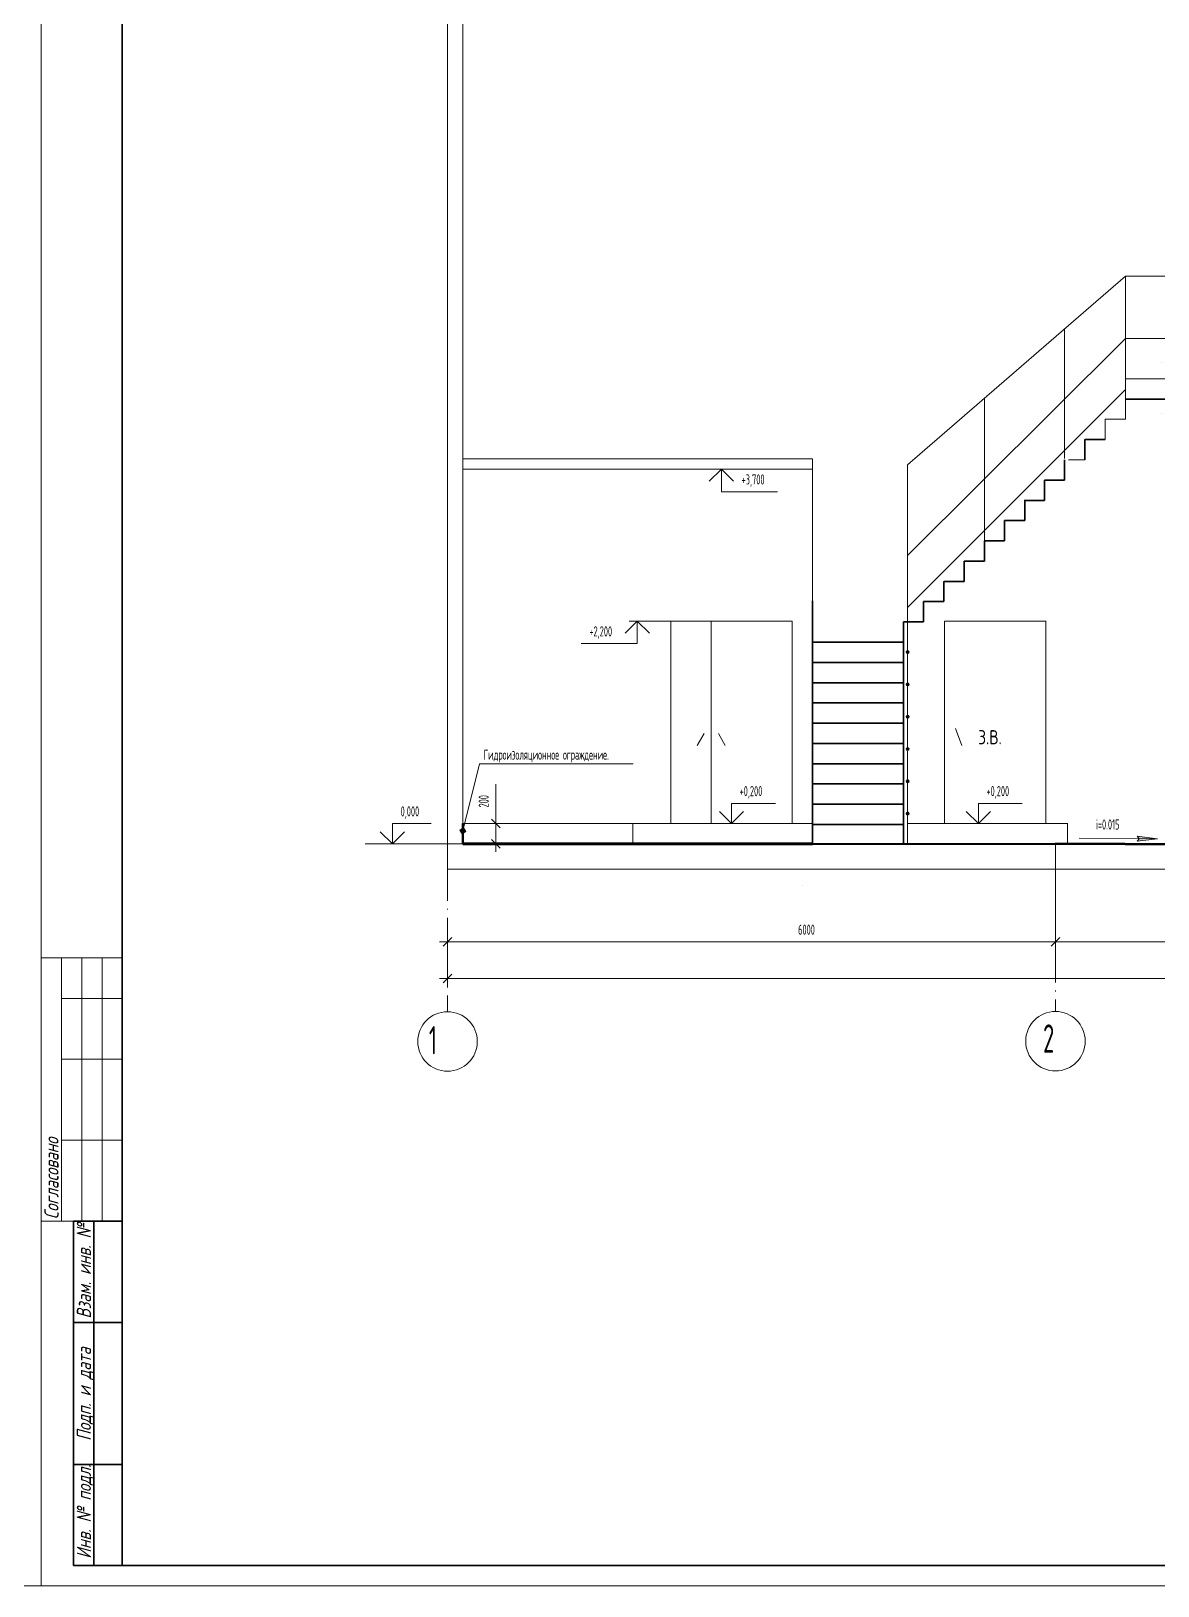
# Model space of a CAD drawing. Header units: millimetres. Extents: x -2281 to 5887, y 0 to 4166.
# Drawn here: x 3361.5 to 3639.5, y 0 to 383.8 of the extents above; entities that cross this region are included whole.
import ezdxf

# ---------------------------------------------------------------- set-up
doc = ezdxf.new("R2010")
doc.units = ezdxf.units.MM
for name, pattern in [('K5LT32785', [0]), ('K5LT32790', [0]), ('K5LT32848', [19.2, 15, -2, 0.2, -2]), ('K5LT32865', [0]), ('K5LT32874', [50.8, 31.75, -6.35, 6.35, -6.35]), ('K5LT32888', [0]), ('K5LT_BASIC', [0]), ('K5LT_DASHED', [6, 4, -2]), ('K5LT_THIN', [0])]:
    doc.linetypes.add(name, pattern=pattern)
doc.layers.add('Системный слой', color=7, linetype='Continuous')
doc.styles.add('KDIMTEXTSTYLE', font='GOST_AU.SHX', dxfattribs={"width": 0.96, "oblique": 15, "height": 5})
doc.styles.add('KTEXTSTYLE', font='GOST_AU.SHX', dxfattribs={"width": 0.96, "height": 5})
doc.dimstyles.new('KDIMSTYLE (0.03)', dxfattribs={"dimtxt": 5, "dimasz": 1, "dimexe": 2, "dimexo": 0, "dimgap": 1, "dimtad": 1, "dimlfac": 40, "dimtxsty": 'KDIMTEXTSTYLE', "dimsah": 1, "dimcen": 0, "dimdle": 1, "dimadec": 0, "dimazin": 0, "dimtfac": 0.667, "dimtmove": 0, "dimatfit": 3, "dimfxl": 1, "dimtvp": 1, "dimtolj": 1, "dimtzin": 0, "dimarcsym": 0})

# ---------------------------------------------------------------- blocks, each defined once
blk = doc.blocks.new('U82')
at = {"layer": 'Системный слой'}
for points in [[(3578.17, 230.16), (3578.27, 230.58), (3578, 230.92), (3577.56, 230.92), (3577.29, 230.58), (3577.39, 230.16), (3577.78, 229.97)], [(3578.17, 222.19), (3578.27, 222.61), (3578, 222.95), (3577.56, 222.95), (3577.29, 222.61), (3577.39, 222.19), (3577.78, 222)], [(3578.17, 214.22), (3578.27, 214.64), (3578, 214.98), (3577.56, 214.98), (3577.29, 214.64), (3577.39, 214.22), (3577.78, 214.03)], [(3578.17, 206.25), (3578.27, 206.67), (3578, 207.01), (3577.56, 207.01), (3577.29, 206.67), (3577.39, 206.25), (3577.78, 206.06)], [(3578.17, 198.28), (3578.27, 198.71), (3578, 199.05), (3577.56, 199.05), (3577.29, 198.71), (3577.39, 198.28), (3577.78, 198.1)], [(3578.17, 190.32), (3578.27, 190.74), (3578, 191.08), (3577.56, 191.08), (3577.29, 190.74), (3577.39, 190.32), (3577.78, 190.13)]]:
    blk.add_hatch(color=7, dxfattribs=at).paths.add_polyline_path(points)
at = {"layer": 'Системный слой', "color": 7, "linetype": 'K5LT32865', "lineweight": 13}
for p, q in [((3577.78, 237.94), (3577.78, 230.97)), ((3577.78, 229.97), (3577.78, 223)), ((3577.78, 222), (3577.78, 215.03)), ((3577.78, 214.03), (3577.78, 207.06)), ((3577.78, 206.06), (3577.78, 199.1)), ((3577.78, 198.1), (3577.78, 191.13)), ((3577.78, 190.13), (3577.78, 183.16))]:
    blk.add_line(p, q, dxfattribs=at)
blk = doc.blocks.new('U81')
at = {"layer": 'Системный слой', "color": 7, "linetype": 'K5LT_THIN', "lineweight": 13}
for p, q in [((3646.51, 323.26), (3706.51, 383.28)), ((3646.29, 307.87), (3706.51, 368.09)), ((3706.51, 352.94), (3706.51, 366)), ((3731.53, 352.94), (3731.53, 357.92)), ((3646.51, 295.44), (3706.51, 355.44)), ((3661.71, 308.13), (3661.71, 338.45)), ((3577.78, 276.68), (3631.51, 323.3)), ((3631.51, 292.94), (3631.51, 323.3)), ((3646.48, 323.3), (3631.51, 323.3)), ((3646.51, 292.94), (3646.51, 323.4)), ((3671.51, 312.94), (3666.51, 312.94)), ((3666.51, 312.94), (3666.51, 307.94)), ((3577.78, 254.36), (3631.51, 307.87)), ((3616.51, 278.28), (3616.51, 310.29)), ((3631.51, 307.87), (3646.49, 307.87)), ((3666.51, 307.94), (3661.51, 307.94)), ((3661.51, 307.94), (3661.51, 302.94)), ((3640.35, 301.93), (3640.35, 301.93)), ((3661.51, 302.94), (3656.51, 302.94)), ((3656.51, 302.94), (3656.51, 297.94)), ((3631.51, 297.94), (3646.51, 297.9)), ((3651.51, 297.94), (3651.51, 292.94)), ((3655.31, 297.94), (3651.51, 297.94)), ((3654.01, 297.94), (3654.01, 297.94)), ((3656.51, 297.94), (3655.31, 297.94)), ((3577.78, 241.53), (3631.51, 295.29)), ((3596.72, 257.94), (3596.72, 293.12)), ((3631.51, 292.94), (3631.51, 287.94)), ((3651.51, 292.94), (3641.51, 292.94)), ((3631.51, 287.94), (3626.51, 287.94)), ((3626.51, 287.94), (3626.51, 282.94)), ((3640.35, 289.28), (3640.35, 289.28)), ((3641.51, 287.94), (3641.51, 282.94)), ((3577.78, 237.94), (3577.78, 276.68)), ((3611.51, 272.87), (3611.69, 272.87))]:
    blk.add_line(p, q, dxfattribs=at)
at = {"layer": 'Системный слой', "color": 5, "linetype": 'K5LT_BASIC', "lineweight": 35, "true_color": 0x0000ff}
for p, q in [((3706.51, 352.94), (3713.71, 352.94)), ((3706.51, 352.94), (3706.51, 347.94)), ((3715.27, 352.94), (3717.84, 352.94)), ((3719.01, 352.94), (3719.05, 352.94)), ((3720.34, 352.94), (3722.77, 352.94)), ((3724.35, 352.94), (3731.53, 352.94)), ((3706.51, 347.94), (3701.51, 347.94)), ((3641.51, 292.94), (3631.51, 292.94)), ((3626.51, 282.94), (3621.51, 282.94)), ((3621.51, 282.94), (3621.51, 277.94)), ((3616.51, 277.94), (3616.51, 272.94)), ((3616.51, 272.94), (3611.51, 272.94)), ((3611.51, 272.94), (3611.51, 267.94)), ((3611.51, 267.94), (3606.51, 267.94)), ((3606.72, 267.94), (3606.72, 262.94)), ((3606.72, 262.94), (3601.72, 262.94)), ((3601.72, 262.94), (3601.72, 257.94)), ((3596.72, 257.94), (3596.72, 252.94)), ((3601.72, 257.94), (3596.72, 257.94)), ((3596.72, 252.94), (3591.72, 252.94)), ((3591.72, 252.94), (3591.72, 247.94)), ((3591.72, 247.94), (3586.72, 247.94)), ((3586.72, 247.94), (3586.72, 242.94)), ((3586.72, 242.94), (3581.72, 242.94)), ((3581.72, 242.94), (3581.72, 237.94)), ((3581.72, 237.94), (3576.72, 237.94)), ((3576.72, 237.94), (3576.72, 232.94)), ((3576.49, 232.93), (3554.31, 232.94)), ((3576.72, 183.05), (3576.72, 232.94)), ((3576.56, 227.93), (3554.31, 227.93)), ((3576.62, 222.93), (3554.31, 222.93)), ((3576.69, 217.93), (3554.31, 217.93)), ((3554.33, 212.93), (3576.75, 212.93)), ((3554.39, 207.93), (3576.82, 207.93)), ((3554.32, 202.93), (3576.75, 202.93)), ((3554.29, 197.93), (3576.72, 197.93)), ((3554.32, 192.93), (3576.75, 192.93)), ((3554.29, 187.93), (3576.72, 187.93)), ((3551.78, 172.94), (3551.78, 172.94))]:
    blk.add_line(p, q, dxfattribs=at)
at = {"layer": 'Системный слой', "color": 7, "linetype": 'K5LT_DASHED', "lineweight": 13}
for p, q in [((3701.51, 347.94), (3701.51, 342.94)), ((3701.51, 342.94), (3696.51, 342.94)), ((3696.51, 342.94), (3696.51, 337.94)), ((3696.51, 337.94), (3691.51, 337.94)), ((3691.51, 337.94), (3691.51, 332.94)), ((3691.51, 332.94), (3686.51, 332.94)), ((3686.51, 332.94), (3686.51, 327.94)), ((3686.51, 327.94), (3681.51, 327.94)), ((3681.51, 327.94), (3681.51, 322.94)), ((3681.51, 322.94), (3676.51, 322.94)), ((3676.51, 322.94), (3676.51, 317.94)), ((3676.51, 317.94), (3671.51, 317.94)), ((3621.51, 277.94), (3616.51, 277.94))]:
    blk.add_line(p, q, dxfattribs=at)
at = {"layer": 'Системный слой'}
blk.add_blockref('U82', (0, 0), dxfattribs=at)
blk = doc.blocks.new('D19')
at = {"layer": 'Системный слой', "color": 7, "linetype": 'K5LT_THIN', "lineweight": 13, "transparency": 16777216}
for p, q in [((3614.26, 169.68), (3614.26, 156.96)), ((3764.26, 169.33), (3764.26, 156.96)), ((3614.26, 158.96), (3612.26, 158.96)), ((3615.33, 160.02), (3613.2, 157.9)), ((3763.2, 157.9), (3765.33, 160.02)), ((3764.26, 158.96), (3766.26, 158.96))]:
    blk.add_line(p, q, dxfattribs=at)
at = {"transparency": 16777216}
blk.add_wipeout([(3700.75, 160.21), (3700.75, 163.78), (3705.58, 163.78), (3705.58, 160.21)], dxfattribs=at).dxf.layer = 'Системный слой'
at = {"layer": 'Системный слой', "color": 7, "linetype": 'K5LT_THIN', "lineweight": 13, "transparency": 16777216}
blk.add_line((3764.26, 158.96), (3614.26, 158.96), dxfattribs=at)
at = {"layer": 'Системный слой', "color": 7, "transparency": 16777216, "insert": (3700.75, 163.23), "char_height": 2.5, "attachment_point": 1, "style": 'KTEXTSTYLE'}
blk.add_mtext('\\H3.5;\\W0.965;\\Q15;\\Q0;\\W0.715;\\H2.50;6000', dxfattribs=at)
blk = doc.blocks.new('KDIMARROW_03')
at = {"layer": 'Системный слой', "color": 0, "linetype": 'K5LT_THIN', "lineweight": 13}
for p, q in [((-1.06, -1.06), (1.06, 1.06)), ((0, 0), (-1, 0)), ((0, 0), (2, 0))]:
    blk.add_line(p, q, dxfattribs=at)
blk = doc.blocks.new('D21')
at = {"layer": 'Системный слой', "color": 7, "linetype": 'K5LT_THIN', "lineweight": 13, "transparency": 16777216}
for p, q in [((3464.27, 149.91), (3462.27, 149.91)), ((3465.33, 150.97), (3463.21, 148.85)), ((3464.27, 147.71), (3464.27, 151.91)), ((3838.21, 148.85), (3840.33, 150.97)), ((3839.27, 150.12), (3839.27, 147.91)), ((3839.27, 149.91), (3841.27, 149.91))]:
    blk.add_line(p, q, dxfattribs=at)
at = {"transparency": 16777216}
blk.add_wipeout([(3686.32, 151.16), (3686.32, 154.72), (3691.98, 154.72), (3691.98, 151.16)], dxfattribs=at).dxf.layer = 'Системный слой'
at = {"layer": 'Системный слой', "color": 7, "linetype": 'K5LT_THIN', "lineweight": 13, "transparency": 16777216}
blk.add_line((3464.27, 149.91), (3839.27, 149.91), dxfattribs=at)
at = {"layer": 'Системный слой', "color": 7, "transparency": 16777216, "insert": (3686.32, 154.17), "char_height": 2.5, "attachment_point": 1, "style": 'KTEXTSTYLE'}
blk.add_mtext('\\H3.5;\\W0.965;\\Q15;\\Q0;\\W0.715;\\H2.50;15000', dxfattribs=at)
blk = doc.blocks.new('D22')
at = {"layer": 'Системный слой', "color": 7, "linetype": 'K5LT_THIN', "lineweight": 13, "transparency": 16777216}
for p, q in [((3464.27, 158.96), (3462.27, 158.96)), ((3465.33, 160.02), (3463.21, 157.9)), ((3464.27, 159.31), (3464.27, 156.96)), ((3613.21, 157.9), (3615.33, 160.02)), ((3614.27, 158.96), (3616.27, 158.96))]:
    blk.add_line(p, q, dxfattribs=at)
at = {"transparency": 16777216}
blk.add_wipeout([(3550.75, 160.21), (3550.75, 163.78), (3555.58, 163.78), (3555.58, 160.21)], dxfattribs=at).dxf.layer = 'Системный слой'
at = {"layer": 'Системный слой', "color": 7, "linetype": 'K5LT_THIN', "lineweight": 13, "transparency": 16777216}
blk.add_line((3614.27, 158.96), (3464.27, 158.96), dxfattribs=at)
at = {"layer": 'Системный слой', "color": 7, "transparency": 16777216, "insert": (3550.75, 163.23), "char_height": 2.5, "attachment_point": 1, "style": 'KTEXTSTYLE'}
blk.add_mtext('\\H3.5;\\W0.965;\\Q15;\\Q0;\\W0.715;\\H2.50;6000', dxfattribs=at)
blk = doc.blocks.new('U492')
at = {"layer": 'Системный слой', "color": 7, "linetype": 'K5LT_THIN', "lineweight": 13}
for p, q in [((3450.67, 183.15), (3450.67, 188.15)), ((3450.67, 188.15), (3460.22, 188.15)), ((3447.67, 186.15), (3450.67, 183.15)), ((3450.67, 183.15), (3453.67, 186.15))]:
    blk.add_line(p, q, dxfattribs=at)
at = {"layer": 'Системный слой', "color": 7, "insert": (3452.67, 192.42), "char_height": 2.5, "attachment_point": 1, "style": 'KTEXTSTYLE'}
blk.add_mtext('\\H3.5;\\W0.965;\\Q15;\\Q0;\\W0.715;\\H2.50;0,000', dxfattribs=at)
blk = doc.blocks.new('U493')
at = {"layer": 'Системный слой', "color": 7, "linetype": 'K5LT_THIN', "lineweight": 13}
for p, q in [((3511.07, 238.15), (3508.07, 235.15)), ((3519.32, 238.15), (3509.07, 238.15)), ((3514.07, 235.15), (3511.07, 238.15)), ((3511.07, 238.15), (3511.07, 232.58)), ((3511.07, 232.58), (3497.26, 232.58))]:
    blk.add_line(p, q, dxfattribs=at)
at = {"layer": 'Системный слой', "color": 7, "insert": (3499.26, 236.85), "char_height": 2.5, "attachment_point": 1, "style": 'KTEXTSTYLE'}
blk.add_mtext('\\H3.5;\\W0.965;\\Q15;\\Q0;\\W0.715;\\H2.50;+2,200', dxfattribs=at)
blk = doc.blocks.new('U494')
at = {"layer": 'Системный слой', "color": 7, "linetype": 'K5LT_THIN', "lineweight": 13}
for p, q in [((3519.44, 275.65), (3533.82, 275.65)), ((3531.82, 275.65), (3528.82, 272.65)), ((3534.82, 272.65), (3531.82, 275.65)), ((3531.82, 275.65), (3531.82, 270.08)), ((3531.82, 270.08), (3545.64, 270.08))]:
    blk.add_line(p, q, dxfattribs=at)
at = {"layer": 'Системный слой', "color": 7, "insert": (3536.82, 274.35), "char_height": 2.5, "attachment_point": 1, "style": 'KTEXTSTYLE'}
blk.add_mtext('\\H3.5;\\W0.965;\\Q15;\\Q0;\\W0.715;\\H2.50;+3,700', dxfattribs=at)
blk = doc.blocks.new('U508')
at = {"layer": 'Системный слой'}
h = blk.add_hatch(color=7, dxfattribs=at)
h.paths.add_polyline_path([(3468.74, 186.19), (3468.2, 187.1), (3467.29, 186.56), (3467.83, 185.65)])
h.paths.add_polyline_path([(3468.5, 186.26), (3468.14, 186.86), (3467.53, 186.5), (3467.89, 185.89)])
h.paths.add_polyline_path([(3468.26, 186.32), (3468.08, 186.62), (3467.77, 186.44), (3467.95, 186.13)])
at = {"layer": 'Системный слой', "color": 7, "linetype": 'K5LT_THIN', "lineweight": 13}
for p, q in [((3472.17, 202.93), (3468.01, 186.38)), ((3472.17, 202.93), (3510.02, 202.93)), ((3468.2, 187.1), (3467.29, 186.56)), ((3467.29, 186.56), (3467.83, 185.65)), ((3468.14, 186.86), (3467.53, 186.5)), ((3467.53, 186.5), (3467.89, 185.89)), ((3468.08, 186.62), (3467.77, 186.44)), ((3467.77, 186.44), (3467.95, 186.13)), ((3467.83, 185.65), (3468.74, 186.19)), ((3467.89, 185.89), (3468.5, 186.26)), ((3467.95, 186.13), (3468.26, 186.32)), ((3468.08, 186.62), (3468.14, 186.86)), ((3468.26, 186.32), (3468.08, 186.62)), ((3468.14, 186.86), (3468.2, 187.1)), ((3468.5, 186.26), (3468.14, 186.86)), ((3468.74, 186.19), (3468.2, 187.1))]:
    blk.add_line(p, q, dxfattribs=at)
at = {"layer": 'Системный слой', "color": 7, "insert": (3473.17, 206.43), "char_height": 2.5, "attachment_point": 1, "style": 'KTEXTSTYLE'}
blk.add_mtext('\\H3.5;\\W0.965;\\Q15;\\Q0;\\W0.715;\\H2.50;Гидроизоляционное ограждение.', dxfattribs=at)
blk = doc.blocks.new('D35')
at = {"layer": 'Системный слой', "color": 7, "linetype": 'K5LT_THIN', "lineweight": 13, "transparency": 16777216}
for p, q in [((3468.01, 188.15), (3478.2, 188.15)), ((3477.26, 187.09), (3475.14, 189.21)), ((3476.2, 188.15), (3476.2, 190.15)), ((3476.2, 188.15), (3476.2, 190.14)), ((3476.2, 183.15), (3476.2, 188.15)), ((3475.14, 184.21), (3477.26, 182.09)), ((3468.01, 183.15), (3478.2, 183.15)), ((3476.2, 183.15), (3476.2, 181.15))]:
    blk.add_line(p, q, dxfattribs=at)
at = {"transparency": 16777216}
blk.add_wipeout([(3474.95, 192.14), (3471.38, 192.14), (3471.38, 195.76), (3474.95, 195.76)], dxfattribs=at).dxf.layer = 'Системный слой'
at = {"layer": 'Системный слой', "color": 7, "linetype": 'K5LT_THIN', "lineweight": 13, "transparency": 16777216}
blk.add_line((3476.2, 190.14), (3476.2, 197.91), dxfattribs=at)
at = {"layer": 'Системный слой', "color": 7, "transparency": 16777216, "insert": (3471.93, 192.14), "char_height": 2.5, "attachment_point": 1, "rotation": 90, "style": 'KTEXTSTYLE'}
blk.add_mtext('\\H3.5;\\W0.965;\\Q15;\\Q0;\\W0.715;\\H2.50;200', dxfattribs=at)
blk = doc.blocks.new('U512')
at = {"layer": 'Системный слой'}
blk.add_hatch(color=7, dxfattribs=at).paths.add_polyline_path([(3639.43, 184.4), (3634.43, 183.78), (3634.93, 184.43), (3634.44, 185.09)])
at = {"layer": 'Системный слой', "color": 7, "linetype": 'K5LT_THIN', "lineweight": 13}
for p, q in [((3620.08, 184.55), (3639.43, 184.4)), ((3634.43, 183.78), (3634.93, 184.43)), ((3639.43, 184.4), (3634.43, 183.78)), ((3634.93, 184.43), (3634.44, 185.09)), ((3634.44, 185.09), (3639.43, 184.4))]:
    blk.add_line(p, q, dxfattribs=at)
blk = doc.blocks.new('U513')
at = {"layer": 'Системный слой', "color": 7, "linetype": 'K5LT_THIN', "lineweight": 13}
for p, q in [((3534.32, 188.15), (3534.32, 193.15)), ((3534.32, 193.15), (3545.14, 193.15)), ((3531.32, 191.15), (3534.32, 188.15)), ((3534.32, 188.15), (3537.32, 191.15))]:
    blk.add_line(p, q, dxfattribs=at)
at = {"layer": 'Системный слой', "color": 7, "insert": (3536.32, 197.42), "char_height": 2.5, "attachment_point": 1, "style": 'KTEXTSTYLE'}
blk.add_mtext('\\H3.5;\\W0.965;\\Q15;\\Q0;\\W0.715;\\H2.50;+0,200', dxfattribs=at)
blk = doc.blocks.new('U514')
at = {"layer": 'Системный слой', "color": 7, "linetype": 'K5LT_THIN', "lineweight": 13}
for p, q in [((3595.23, 188.15), (3595.23, 193.15)), ((3595.23, 193.15), (3606.04, 193.15)), ((3592.23, 191.15), (3595.23, 188.15)), ((3595.23, 188.15), (3598.23, 191.15))]:
    blk.add_line(p, q, dxfattribs=at)
at = {"layer": 'Системный слой', "color": 7, "insert": (3597.23, 197.42), "char_height": 2.5, "attachment_point": 1, "style": 'KTEXTSTYLE'}
blk.add_mtext('\\H3.5;\\W0.965;\\Q15;\\Q0;\\W0.715;\\H2.50;+0,200', dxfattribs=at)

msp = doc.modelspace()

# ---------------------------------------------------------------- linework, layer by layer
at = {"color": 7, "linetype": 'K5LT_THIN', "lineweight": 13}
for p, q in [((3364, 594), (3364, 0)), ((3364, 0), (3364, 594)), ((3364, 90), (3364, 155)), ((3384, 155), (3364, 155)), ((3369, 90), (3369, 155)), ((3374, 90), (3374, 155)), ((3379, 90), (3379, 155)), ((3384, 145), (3369, 145)), ((3384, 130), (3369, 130)), ((3384, 110), (3369, 110)), ((3384, 90), (3364, 90)), ((3364, 0), (2523, 0)), ((4205, 0), (3364, 0))]:
    msp.add_line(p, q, dxfattribs=at)
at = {"color": 5, "linetype": 'K5LT_BASIC', "lineweight": 35, "true_color": 0x0000ff}
for p, q in [((3384, 5), (3384, 589)), ((3372, 5), (3372, 90)), ((3384, 90), (3372, 90)), ((3377, 5), (3377, 90)), ((3384, 65), (3372, 65)), ((3384, 30), (3372, 30)), ((3384, 5), (3372, 5)), ((4200, 5), (3384, 5))]:
    msp.add_line(p, q, dxfattribs=at)
at = {"layer": 'Системный слой', "color": 7, "linetype": 'K5LT_THIN', "lineweight": 13}
for p, q in [((3464.2648, 184.11275), (3464.26485, 436.89749)), ((3468.01477, 188.14953), (3468.01485, 433.14749)), ((3554.32495, 278.14953), (3468.01451, 278.14953)), ((3554.32494, 183.14831), (3554.32495, 278.14953)), ((3468.0148, 275.64953), (3554.32495, 275.64953)), ((3519.32495, 238.14724), (3519.32494, 188.14953)), ((3519.32495, 238.14724), (3549.32495, 238.14953)), ((3529.32495, 238.14838), (3529.32494, 188.14953)), ((3549.32495, 238.14953), (3549.32494, 188.14953)), ((3586.90551, 188.14953), (3586.90551, 238.14953)), ((3586.90551, 238.14953), (3611.90555, 238.14953)), ((3611.90551, 238.19521), (3611.90551, 188.14953)), ((3589.55432, 211.63467), (3591.17383, 207.46383)), ((3527.5644, 210.39111), (3525.88429, 207.46402)), ((3531.08549, 210.39111), (3532.7656, 207.46402)), ((3519.32494, 188.14953), (3477.13, 188.14953)), ((3509.94616, 188.14953), (3509.94616, 183.14953)), ((3519.32494, 188.14953), (3549.32494, 188.14953)), ((3554.32494, 188.14953), (3549.32494, 188.14953)), ((3577.77911, 188.14953), (3617.23061, 188.14953)), ((3617.23041, 188.27533), (3617.23041, 183.25302)), ((3468.01477, 183.14831), (3443.89014, 183.14831)), ((3464.2648, 176.89861), (3839.1496, 176.89861))]:
    msp.add_line(p, q, dxfattribs=at)
at = {"layer": 'Системный слой', "color": 5, "linetype": 'K5LT_BASIC', "lineweight": 35, "true_color": 0x0000ff}
msp.add_line((3554.32495, 243.14746), (3554.32494, 183.14831), dxfattribs=at)
at = {"layer": 'Системный слой', "color": 7, "linetype": 'K5LT32874', "lineweight": 50}
msp.add_line((3468.01477, 183.14831), (3468.01477, 188.14973), dxfattribs=at)
at = {"layer": 'Системный слой', "color": 1, "linetype": 'K5LT32848', "lineweight": 18, "true_color": 0xff0000}
for p, q in [((3464.2648, 184.11275), (3464.2648, 141.71758)), ((3614.2648, 183.14831), (3614.2648, 141.78974))]:
    msp.add_line(p, q, dxfattribs=at)
at = {"layer": 'Системный слой', "color": 7, "linetype": 'K5LT32790', "lineweight": 60}
msp.add_line((3554.32494, 183.14831), (3468.01477, 183.14831), dxfattribs=at)
at = {"layer": 'Системный слой', "color": 7, "linetype": 'K5LT32785', "lineweight": 40}
msp.add_line((3554.32494, 183.14831), (3614.2648, 183.14831), dxfattribs=at)
at = {"layer": 'Системный слой', "color": 7, "linetype": 'K5LT32888', "lineweight": 53}
msp.add_line((3715.23488, 182.6118), (3614.2648, 183.14831), dxfattribs=at)
at = {"layer": 'Системный слой', "color": 7, "linetype": 'K5LT_THIN', "lineweight": 13}
for centre in [(3464.24647, 134.37466), (3614.24967, 134.44683)]:
    msp.add_circle(centre, 7.34292, dxfattribs=at)

# ---------------------------------------------------------------- block references
at = {"layer": 'Системный слой'}
for name in ['U81', 'U494', 'U493', 'U508', 'U513', 'U514', 'U492', 'U512']:
    msp.add_blockref(name, (0, 0), dxfattribs=at)

# ---------------------------------------------------------------- texts
at = {"color": 7, "char_height": 2.5, "attachment_point": 1, "rotation": 90, "style": 'KTEXTSTYLE'}
for s, insert in [('\\H3.5;\\W0.965;\\Q15;\\Q15;Согласовано', (3364.77333, 90.5)), ('\\H3.5;\\W0.965;\\Q15;\\Q15;Взам. инв. №', (3372.77333, 65.98201)), ('\\H3.5;\\W0.965;\\Q15;\\Q15;Подп. и дата', (3372.77333, 35.7968)), ('\\H3.5;\\W0.965;\\Q15;\\Q15;Инв. № подл.', (3372.77333, 6.71162))]:
    msp.add_mtext(s, dxfattribs=dict(at, insert=insert))
at = {"layer": 'Системный слой', "color": 7, "char_height": 2.5, "attachment_point": 1, "style": 'KTEXTSTYLE'}
for s, insert in [('\\H3.5;\\W0.965;\\Q15;\\Q0;З.В.', (3595.20844, 211.22589)), ('\\H3.5;\\W0.965;\\Q15;\\Q0;\\W0.715;\\H2.50;i=0.015', (3624.25458, 189.185)), ('\\H3.5;\\W0.965;\\Q15;\\Q0;\\W0.715;\\H7.00;2', (3611.19755, 138.60018))]:
    msp.add_mtext(s, dxfattribs=dict(at, insert=insert))
at = {"layer": 'Системный слой', "color": 7, "insert": (3459.63919, 138.17857), "char_height": 2.5, "attachment_point": 1, "rotation": 359.9929693, "style": 'KTEXTSTYLE'}
msp.add_mtext('\\H3.5;\\W0.965;\\Q15;\\Q0;\\W0.715;\\H7.00;1', dxfattribs=at)

# ---------------------------------------------------------------- next in the draw order: dimensions: what is measured, and where the dimension line sits
at = {"layer": 'Системный слой', "color": 7}
dim = msp.add_linear_dim(base=(3476.19828, 183.14831), p1=(3468.01477, 188.14973), p2=(3468.01477, 183.14831), angle=90, dimstyle='KDIMSTYLE (0.03)', override={"dimexo": 0, "dimpost": '\\H2.5;\\W0.715;\\Q0;<>', "dimblk1": 'KDIMARROW_03', "dimblk2": 'KDIMARROW_03', "dimse1": 0, "dimse2": 0, "dimclrt": 7, "dimtolj": 1}, dxfattribs=at)
dim.commit()
dim.dimension.update_dxf_attribs({"geometry": 'D35', "text_midpoint": (3476.19828, 194.02238), "dimtype": 160})
for base, p1, p2, picture, middle in [((3764.2648, 158.9583), (3614.2648, 169.68235), (3764.2648, 169.33274), 'D19', (3703.2648, 158.9583)), ((3464.26794, 149.90617), (3839.2657, 150.11815), (3464.26794, 147.71438), 'D21', (3689.26794, 149.90617))]:
    dim = msp.add_linear_dim(base=base, p1=p1, p2=p2, dimstyle='KDIMSTYLE (0.03)', override={"dimexo": 0, "dimpost": '\\H2.5;\\W0.715;\\Q0;<>', "dimblk1": 'KDIMARROW_03', "dimblk2": 'KDIMARROW_03', "dimse1": 0, "dimse2": 0, "dimclrt": 7, "dimtolj": 1}, dxfattribs=at)
    dim.commit()
    dim.dimension.update_dxf_attribs({"geometry": picture, "text_midpoint": middle, "dimtype": 160})

# ---------------------------------------------------------------- next in the draw order: dimensions: what is measured, and where the dimension line sits
dim = msp.add_linear_dim(base=(3614.26794, 158.9583), p1=(3464.26794, 159.30791), p2=(3614.26794, 158.9583), dimstyle='KDIMSTYLE (0.03)', override={"dimexo": 0, "dimpost": '\\H2.5;\\W0.715;\\Q0;<>', "dimblk1": 'KDIMARROW_03', "dimblk2": 'KDIMARROW_03', "dimse1": 0, "dimse2": 0, "dimclrt": 7, "dimtolj": 1}, dxfattribs=at)
dim.commit()
dim.dimension.update_dxf_attribs({"geometry": 'D22', "text_midpoint": (3553.26794, 158.9583), "dimtype": 160})

doc.saveas('drawing.dxf')
